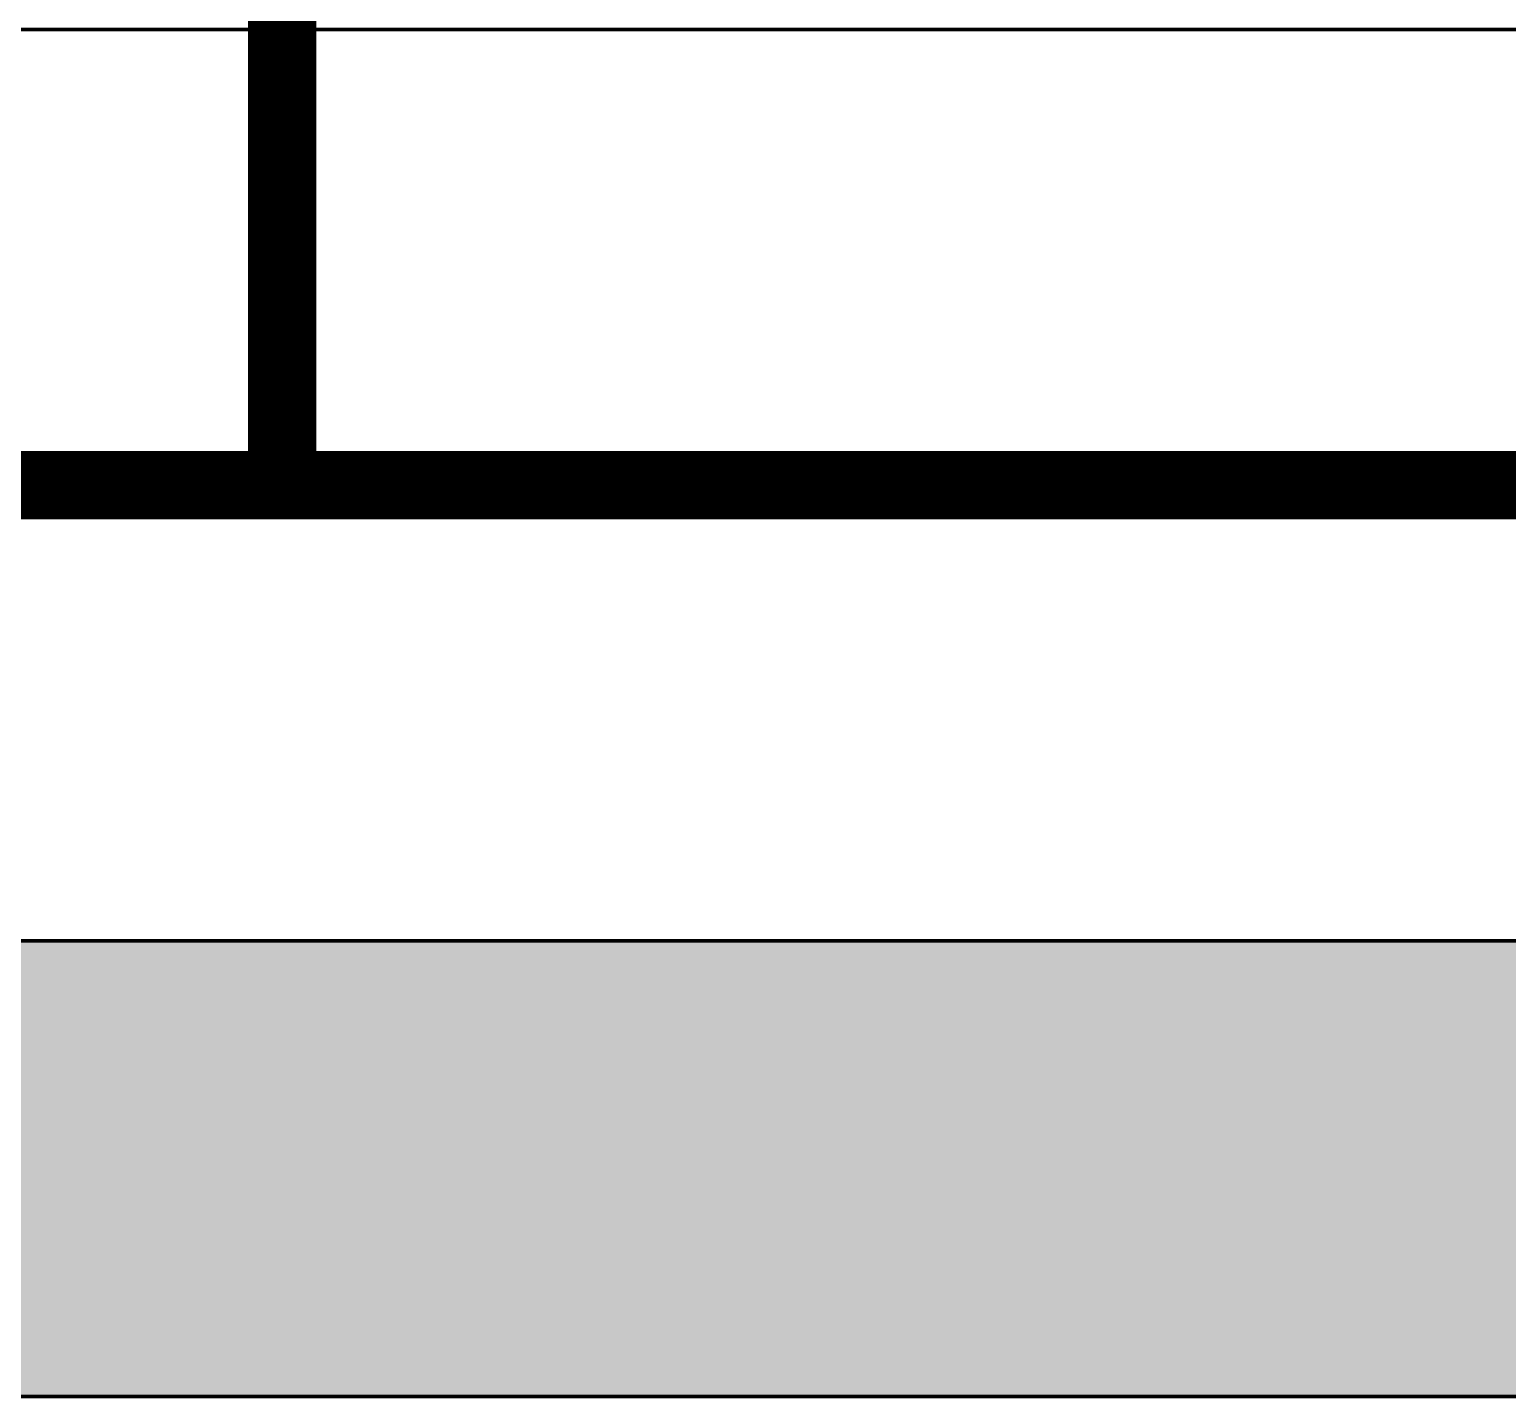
# Model space of a CAD drawing. Header units: millimetres. Extents: x -116965 to 323937, y 291661 to 566926.
# Drawn here: x -48616 to -48291.7, y 304837.4 to 305137.3 of the extents above; entities that cross this region are included whole.
import ezdxf

# ---------------------------------------------------------------- set-up
doc = ezdxf.new("R2010")
doc.units = ezdxf.units.MM
doc.layers.get('0').update_dxf_attribs({"lineweight": 18})
doc.layers.add('C00-00-00', color=7, linetype='Continuous')
doc.layers.add('C34-3A-40', color=7, linetype='Continuous', true_color=0x343a40)
doc.layers.add('C62-64-69', color=7, linetype='Continuous', true_color=0x626469)

msp = doc.modelspace()

# ---------------------------------------------------------------- hatches: boundary and pattern name
at = {"layer": 'C34-3A-40'}
h = msp.add_hatch(color=256, dxfattribs=at)
h.dxf.hatch_style = 2
h.paths.add_polyline_path([(-48731.862637, 304937.340052), (-48031.960346, 304937.340052), (-48031.960346, 304837.354008), (-48731.862637, 304837.354008)])
at = {"layer": 'C62-64-69'}
h = msp.add_hatch(color=256, dxfattribs=at)
h.dxf.hatch_style = 2
h.paths.add_polyline_path([(-48635.876037, 304928.341308), (-48603.880502, 304928.341308), (-48603.880502, 304921.342283), (-48635.876037, 304921.342283)])
h = msp.add_hatch(color=256, dxfattribs=at)
h.dxf.hatch_style = 2
h.paths.add_polyline_path([(-48603.880502, 304928.341308), (-48571.884971, 304928.341308), (-48571.884971, 304921.342283), (-48603.880502, 304921.342283)])
h = msp.add_hatch(color=256, dxfattribs=at)
h.dxf.hatch_style = 2
h.paths.add_polyline_path([(-48603.880502, 304928.341308), (-48571.884971, 304928.341308), (-48571.884971, 304921.342283), (-48603.880502, 304921.342283)])
h = msp.add_hatch(color=256, dxfattribs=at)
h.dxf.hatch_style = 2
h.paths.add_polyline_path([(-48571.884971, 304928.341308), (-48539.889437, 304928.341308), (-48539.889437, 304921.342283), (-48571.884971, 304921.342283)])
h = msp.add_hatch(color=256, dxfattribs=at)
h.dxf.hatch_style = 2
h.paths.add_polyline_path([(-48571.884971, 304928.341308), (-48539.889437, 304928.341308), (-48539.889437, 304921.342283), (-48571.884971, 304921.342283)])
h = msp.add_hatch(color=256, dxfattribs=at)
h.dxf.hatch_style = 2
h.paths.add_polyline_path([(-48539.889437, 304928.341308), (-48507.893902, 304928.341308), (-48507.893902, 304921.342283), (-48539.889437, 304921.342283)])
h = msp.add_hatch(color=256, dxfattribs=at)
h.dxf.hatch_style = 2
h.paths.add_polyline_path([(-48539.889437, 304928.341308), (-48507.893902, 304928.341308), (-48507.893902, 304921.342283), (-48539.889437, 304921.342283)])
h = msp.add_hatch(color=256, dxfattribs=at)
h.dxf.hatch_style = 2
h.paths.add_polyline_path([(-48507.893902, 304928.341308), (-48475.898371, 304928.341308), (-48475.898371, 304921.342283), (-48507.893902, 304921.342283)])
h = msp.add_hatch(color=256, dxfattribs=at)
h.dxf.hatch_style = 2
h.paths.add_polyline_path([(-48507.893902, 304928.341308), (-48475.898371, 304928.341308), (-48475.898371, 304921.342283), (-48507.893902, 304921.342283)])
h = msp.add_hatch(color=256, dxfattribs=at)
h.dxf.hatch_style = 2
h.paths.add_polyline_path([(-48475.898371, 304928.341308), (-48443.902837, 304928.341308), (-48443.902837, 304921.342283), (-48475.898371, 304921.342283)])
h = msp.add_hatch(color=256, dxfattribs=at)
h.dxf.hatch_style = 2
h.paths.add_polyline_path([(-48443.902837, 304928.341308), (-48411.907302, 304928.341308), (-48411.907302, 304921.342283), (-48443.902837, 304921.342283)])
h = msp.add_hatch(color=256, dxfattribs=at)
h.dxf.hatch_style = 2
h.paths.add_polyline_path([(-48443.902837, 304928.341308), (-48411.907302, 304928.341308), (-48411.907302, 304921.342283), (-48443.902837, 304921.342283)])
h = msp.add_hatch(color=256, dxfattribs=at)
h.dxf.hatch_style = 2
h.paths.add_polyline_path([(-48411.907302, 304928.341308), (-48379.911771, 304928.341308), (-48379.911771, 304921.342283), (-48411.907302, 304921.342283)])
h = msp.add_hatch(color=256, dxfattribs=at)
h.dxf.hatch_style = 2
h.paths.add_polyline_path([(-48411.907302, 304928.341308), (-48379.911771, 304928.341308), (-48379.911771, 304921.342283), (-48411.907302, 304921.342283)])
h = msp.add_hatch(color=256, dxfattribs=at)
h.dxf.hatch_style = 2
h.paths.add_polyline_path([(-48379.911771, 304928.341308), (-48347.916237, 304928.341308), (-48347.916237, 304921.342283), (-48379.911771, 304921.342283)])
h = msp.add_hatch(color=256, dxfattribs=at)
h.dxf.hatch_style = 2
h.paths.add_polyline_path([(-48379.911771, 304928.341308), (-48347.916237, 304928.341308), (-48347.916237, 304921.342283), (-48379.911771, 304921.342283)])
h = msp.add_hatch(color=256, dxfattribs=at)
h.dxf.hatch_style = 2
h.paths.add_polyline_path([(-48347.916237, 304928.341308), (-48315.920702, 304928.341308), (-48315.920702, 304921.342283), (-48347.916237, 304921.342283)])
h = msp.add_hatch(color=256, dxfattribs=at)
h.dxf.hatch_style = 2
h.paths.add_polyline_path([(-48347.916237, 304928.341308), (-48315.920702, 304928.341308), (-48315.920702, 304921.342283), (-48347.916237, 304921.342283)])
h = msp.add_hatch(color=256, dxfattribs=at)
h.dxf.hatch_style = 2
h.paths.add_polyline_path([(-48315.920702, 304928.341308), (-48283.925171, 304928.341308), (-48283.925171, 304921.342283), (-48315.920702, 304921.342283)])
h = msp.add_hatch(color=256, dxfattribs=at)
h.dxf.hatch_style = 2
h.paths.add_polyline_path([(-48635.876037, 304921.342283), (-48603.880502, 304921.342283), (-48603.880502, 304919.342564), (-48635.876037, 304919.342564)])
h = msp.add_hatch(color=256, dxfattribs=at)
h.dxf.hatch_style = 2
h.paths.add_polyline_path([(-48635.876037, 304919.342564), (-48603.880502, 304919.342564), (-48603.880502, 304912.343539), (-48635.876037, 304912.343539)])
h = msp.add_hatch(color=256, dxfattribs=at)
h.dxf.hatch_style = 2
h.paths.add_polyline_path([(-48603.880502, 304921.342283), (-48571.884971, 304921.342283), (-48571.884971, 304919.342564), (-48603.880502, 304919.342564)])
h = msp.add_hatch(color=256, dxfattribs=at)
h.dxf.hatch_style = 2
h.paths.add_polyline_path([(-48603.880502, 304921.342283), (-48571.884971, 304921.342283), (-48571.884971, 304919.342564), (-48603.880502, 304919.342564)])
h = msp.add_hatch(color=256, dxfattribs=at)
h.dxf.hatch_style = 2
h.paths.add_polyline_path([(-48603.880502, 304919.342564), (-48571.884971, 304919.342564), (-48571.884971, 304912.343539), (-48603.880502, 304912.343539)])
h = msp.add_hatch(color=256, dxfattribs=at)
h.dxf.hatch_style = 2
h.paths.add_polyline_path([(-48603.880502, 304919.342564), (-48571.884971, 304919.342564), (-48571.884971, 304912.343539), (-48603.880502, 304912.343539)])
h = msp.add_hatch(color=256, dxfattribs=at)
h.dxf.hatch_style = 2
h.paths.add_polyline_path([(-48571.884971, 304921.342283), (-48539.889437, 304921.342283), (-48539.889437, 304919.342564), (-48571.884971, 304919.342564)])
h = msp.add_hatch(color=256, dxfattribs=at)
h.dxf.hatch_style = 2
h.paths.add_polyline_path([(-48571.884971, 304921.342283), (-48539.889437, 304921.342283), (-48539.889437, 304919.342564), (-48571.884971, 304919.342564)])
h = msp.add_hatch(color=256, dxfattribs=at)
h.dxf.hatch_style = 2
h.paths.add_polyline_path([(-48571.884971, 304919.342564), (-48539.889437, 304919.342564), (-48539.889437, 304912.343539), (-48571.884971, 304912.343539)])
h = msp.add_hatch(color=256, dxfattribs=at)
h.dxf.hatch_style = 2
h.paths.add_polyline_path([(-48571.884971, 304919.342564), (-48539.889437, 304919.342564), (-48539.889437, 304912.343539), (-48571.884971, 304912.343539)])
h = msp.add_hatch(color=256, dxfattribs=at)
h.dxf.hatch_style = 2
h.paths.add_polyline_path([(-48539.889437, 304921.342283), (-48507.893902, 304921.342283), (-48507.893902, 304919.342564), (-48539.889437, 304919.342564)])
h = msp.add_hatch(color=256, dxfattribs=at)
h.dxf.hatch_style = 2
h.paths.add_polyline_path([(-48539.889437, 304921.342283), (-48507.893902, 304921.342283), (-48507.893902, 304919.342564), (-48539.889437, 304919.342564)])
h = msp.add_hatch(color=256, dxfattribs=at)
h.dxf.hatch_style = 2
h.paths.add_polyline_path([(-48539.889437, 304919.342564), (-48507.893902, 304919.342564), (-48507.893902, 304912.343539), (-48539.889437, 304912.343539)])
h = msp.add_hatch(color=256, dxfattribs=at)
h.dxf.hatch_style = 2
h.paths.add_polyline_path([(-48539.889437, 304919.342564), (-48507.893902, 304919.342564), (-48507.893902, 304912.343539), (-48539.889437, 304912.343539)])
h = msp.add_hatch(color=256, dxfattribs=at)
h.dxf.hatch_style = 2
h.paths.add_polyline_path([(-48507.893902, 304921.342283), (-48475.898371, 304921.342283), (-48475.898371, 304919.342564), (-48507.893902, 304919.342564)])
h = msp.add_hatch(color=256, dxfattribs=at)
h.dxf.hatch_style = 2
h.paths.add_polyline_path([(-48507.893902, 304921.342283), (-48475.898371, 304921.342283), (-48475.898371, 304919.342564), (-48507.893902, 304919.342564)])
h = msp.add_hatch(color=256, dxfattribs=at)
h.dxf.hatch_style = 2
h.paths.add_polyline_path([(-48507.893902, 304919.342564), (-48475.898371, 304919.342564), (-48475.898371, 304912.343539), (-48507.893902, 304912.343539)])
h = msp.add_hatch(color=256, dxfattribs=at)
h.dxf.hatch_style = 2
h.paths.add_polyline_path([(-48507.893902, 304919.342564), (-48475.898371, 304919.342564), (-48475.898371, 304912.343539), (-48507.893902, 304912.343539)])
h = msp.add_hatch(color=256, dxfattribs=at)
h.dxf.hatch_style = 2
h.paths.add_polyline_path([(-48475.898371, 304921.342283), (-48443.902837, 304921.342283), (-48443.902837, 304919.342564), (-48475.898371, 304919.342564)])
h = msp.add_hatch(color=256, dxfattribs=at)
h.dxf.hatch_style = 2
h.paths.add_polyline_path([(-48475.898371, 304919.342564), (-48443.902837, 304919.342564), (-48443.902837, 304912.343539), (-48475.898371, 304912.343539)])
h = msp.add_hatch(color=256, dxfattribs=at)
h.dxf.hatch_style = 2
h.paths.add_polyline_path([(-48443.902837, 304921.342283), (-48411.907302, 304921.342283), (-48411.907302, 304919.342564), (-48443.902837, 304919.342564)])
h = msp.add_hatch(color=256, dxfattribs=at)
h.dxf.hatch_style = 2
h.paths.add_polyline_path([(-48443.902837, 304921.342283), (-48411.907302, 304921.342283), (-48411.907302, 304919.342564), (-48443.902837, 304919.342564)])
h = msp.add_hatch(color=256, dxfattribs=at)
h.dxf.hatch_style = 2
h.paths.add_polyline_path([(-48443.902837, 304919.342564), (-48411.907302, 304919.342564), (-48411.907302, 304912.343539), (-48443.902837, 304912.343539)])
h = msp.add_hatch(color=256, dxfattribs=at)
h.dxf.hatch_style = 2
h.paths.add_polyline_path([(-48443.902837, 304919.342564), (-48411.907302, 304919.342564), (-48411.907302, 304912.343539), (-48443.902837, 304912.343539)])
h = msp.add_hatch(color=256, dxfattribs=at)
h.dxf.hatch_style = 2
h.paths.add_polyline_path([(-48411.907302, 304921.342283), (-48379.911771, 304921.342283), (-48379.911771, 304919.342564), (-48411.907302, 304919.342564)])
h = msp.add_hatch(color=256, dxfattribs=at)
h.dxf.hatch_style = 2
h.paths.add_polyline_path([(-48411.907302, 304921.342283), (-48379.911771, 304921.342283), (-48379.911771, 304919.342564), (-48411.907302, 304919.342564)])
h = msp.add_hatch(color=256, dxfattribs=at)
h.dxf.hatch_style = 2
h.paths.add_polyline_path([(-48411.907302, 304919.342564), (-48379.911771, 304919.342564), (-48379.911771, 304912.343539), (-48411.907302, 304912.343539)])
h = msp.add_hatch(color=256, dxfattribs=at)
h.dxf.hatch_style = 2
h.paths.add_polyline_path([(-48411.907302, 304919.342564), (-48379.911771, 304919.342564), (-48379.911771, 304912.343539), (-48411.907302, 304912.343539)])
h = msp.add_hatch(color=256, dxfattribs=at)
h.dxf.hatch_style = 2
h.paths.add_polyline_path([(-48379.911771, 304921.342283), (-48347.916237, 304921.342283), (-48347.916237, 304919.342564), (-48379.911771, 304919.342564)])
h = msp.add_hatch(color=256, dxfattribs=at)
h.dxf.hatch_style = 2
h.paths.add_polyline_path([(-48379.911771, 304921.342283), (-48347.916237, 304921.342283), (-48347.916237, 304919.342564), (-48379.911771, 304919.342564)])
h = msp.add_hatch(color=256, dxfattribs=at)
h.dxf.hatch_style = 2
h.paths.add_polyline_path([(-48379.911771, 304919.342564), (-48347.916237, 304919.342564), (-48347.916237, 304912.343539), (-48379.911771, 304912.343539)])
h = msp.add_hatch(color=256, dxfattribs=at)
h.dxf.hatch_style = 2
h.paths.add_polyline_path([(-48379.911771, 304919.342564), (-48347.916237, 304919.342564), (-48347.916237, 304912.343539), (-48379.911771, 304912.343539)])
h = msp.add_hatch(color=256, dxfattribs=at)
h.dxf.hatch_style = 2
h.paths.add_polyline_path([(-48347.916237, 304921.342283), (-48315.920702, 304921.342283), (-48315.920702, 304919.342564), (-48347.916237, 304919.342564)])
h = msp.add_hatch(color=256, dxfattribs=at)
h.dxf.hatch_style = 2
h.paths.add_polyline_path([(-48347.916237, 304921.342283), (-48315.920702, 304921.342283), (-48315.920702, 304919.342564), (-48347.916237, 304919.342564)])
h = msp.add_hatch(color=256, dxfattribs=at)
h.dxf.hatch_style = 2
h.paths.add_polyline_path([(-48347.916237, 304919.342564), (-48315.920702, 304919.342564), (-48315.920702, 304912.343539), (-48347.916237, 304912.343539)])
h = msp.add_hatch(color=256, dxfattribs=at)
h.dxf.hatch_style = 2
h.paths.add_polyline_path([(-48347.916237, 304919.342564), (-48315.920702, 304919.342564), (-48315.920702, 304912.343539), (-48347.916237, 304912.343539)])
h = msp.add_hatch(color=256, dxfattribs=at)
h.dxf.hatch_style = 2
h.paths.add_polyline_path([(-48315.920702, 304921.342283), (-48283.925171, 304921.342283), (-48283.925171, 304919.342564), (-48315.920702, 304919.342564)])
h = msp.add_hatch(color=256, dxfattribs=at)
h.dxf.hatch_style = 2
h.paths.add_polyline_path([(-48315.920702, 304919.342564), (-48283.925171, 304919.342564), (-48283.925171, 304912.343539), (-48315.920702, 304912.343539)])
h = msp.add_hatch(color=256, dxfattribs=at)
h.dxf.hatch_style = 2
h.paths.add_polyline_path([(-48635.876037, 304912.343539), (-48603.880502, 304912.343539), (-48603.880502, 304910.34382), (-48635.876037, 304910.34382)])
h = msp.add_hatch(color=256, dxfattribs=at)
h.dxf.hatch_style = 2
h.paths.add_polyline_path([(-48635.876037, 304910.34382), (-48603.880502, 304910.34382), (-48603.880502, 304903.344795), (-48635.876037, 304903.344795)])
h = msp.add_hatch(color=256, dxfattribs=at)
h.dxf.hatch_style = 2
h.paths.add_polyline_path([(-48603.880502, 304912.343539), (-48571.884971, 304912.343539), (-48571.884971, 304910.34382), (-48603.880502, 304910.34382)])
h = msp.add_hatch(color=256, dxfattribs=at)
h.dxf.hatch_style = 2
h.paths.add_polyline_path([(-48603.880502, 304912.343539), (-48571.884971, 304912.343539), (-48571.884971, 304910.34382), (-48603.880502, 304910.34382)])
h = msp.add_hatch(color=256, dxfattribs=at)
h.dxf.hatch_style = 2
h.paths.add_polyline_path([(-48603.880502, 304910.34382), (-48571.884971, 304910.34382), (-48571.884971, 304903.344795), (-48603.880502, 304903.344795)])
h = msp.add_hatch(color=256, dxfattribs=at)
h.dxf.hatch_style = 2
h.paths.add_polyline_path([(-48603.880502, 304910.34382), (-48571.884971, 304910.34382), (-48571.884971, 304903.344795), (-48603.880502, 304903.344795)])
h = msp.add_hatch(color=256, dxfattribs=at)
h.dxf.hatch_style = 2
h.paths.add_polyline_path([(-48571.884971, 304912.343539), (-48539.889437, 304912.343539), (-48539.889437, 304910.34382), (-48571.884971, 304910.34382)])
h = msp.add_hatch(color=256, dxfattribs=at)
h.dxf.hatch_style = 2
h.paths.add_polyline_path([(-48571.884971, 304912.343539), (-48539.889437, 304912.343539), (-48539.889437, 304910.34382), (-48571.884971, 304910.34382)])
h = msp.add_hatch(color=256, dxfattribs=at)
h.dxf.hatch_style = 2
h.paths.add_polyline_path([(-48571.884971, 304910.34382), (-48539.889437, 304910.34382), (-48539.889437, 304903.344795), (-48571.884971, 304903.344795)])
h = msp.add_hatch(color=256, dxfattribs=at)
h.dxf.hatch_style = 2
h.paths.add_polyline_path([(-48571.884971, 304910.34382), (-48539.889437, 304910.34382), (-48539.889437, 304903.344795), (-48571.884971, 304903.344795)])
h = msp.add_hatch(color=256, dxfattribs=at)
h.dxf.hatch_style = 2
h.paths.add_polyline_path([(-48539.889437, 304912.343539), (-48507.893902, 304912.343539), (-48507.893902, 304910.34382), (-48539.889437, 304910.34382)])
h = msp.add_hatch(color=256, dxfattribs=at)
h.dxf.hatch_style = 2
h.paths.add_polyline_path([(-48539.889437, 304912.343539), (-48507.893902, 304912.343539), (-48507.893902, 304910.34382), (-48539.889437, 304910.34382)])
h = msp.add_hatch(color=256, dxfattribs=at)
h.dxf.hatch_style = 2
h.paths.add_polyline_path([(-48539.889437, 304910.34382), (-48507.893902, 304910.34382), (-48507.893902, 304903.344795), (-48539.889437, 304903.344795)])
h = msp.add_hatch(color=256, dxfattribs=at)
h.dxf.hatch_style = 2
h.paths.add_polyline_path([(-48539.889437, 304910.34382), (-48507.893902, 304910.34382), (-48507.893902, 304903.344795), (-48539.889437, 304903.344795)])
h = msp.add_hatch(color=256, dxfattribs=at)
h.dxf.hatch_style = 2
h.paths.add_polyline_path([(-48507.893902, 304912.343539), (-48475.898371, 304912.343539), (-48475.898371, 304910.34382), (-48507.893902, 304910.34382)])
h = msp.add_hatch(color=256, dxfattribs=at)
h.dxf.hatch_style = 2
h.paths.add_polyline_path([(-48507.893902, 304912.343539), (-48475.898371, 304912.343539), (-48475.898371, 304910.34382), (-48507.893902, 304910.34382)])
h = msp.add_hatch(color=256, dxfattribs=at)
h.dxf.hatch_style = 2
h.paths.add_polyline_path([(-48507.893902, 304910.34382), (-48475.898371, 304910.34382), (-48475.898371, 304903.344795), (-48507.893902, 304903.344795)])
h = msp.add_hatch(color=256, dxfattribs=at)
h.dxf.hatch_style = 2
h.paths.add_polyline_path([(-48507.893902, 304910.34382), (-48475.898371, 304910.34382), (-48475.898371, 304903.344795), (-48507.893902, 304903.344795)])
h = msp.add_hatch(color=256, dxfattribs=at)
h.dxf.hatch_style = 2
h.paths.add_polyline_path([(-48475.898371, 304912.343539), (-48443.902837, 304912.343539), (-48443.902837, 304910.34382), (-48475.898371, 304910.34382)])
h = msp.add_hatch(color=256, dxfattribs=at)
h.dxf.hatch_style = 2
h.paths.add_polyline_path([(-48475.898371, 304910.34382), (-48443.902837, 304910.34382), (-48443.902837, 304903.344795), (-48475.898371, 304903.344795)])
h = msp.add_hatch(color=256, dxfattribs=at)
h.dxf.hatch_style = 2
h.paths.add_polyline_path([(-48443.902837, 304912.343539), (-48411.907302, 304912.343539), (-48411.907302, 304910.34382), (-48443.902837, 304910.34382)])
h = msp.add_hatch(color=256, dxfattribs=at)
h.dxf.hatch_style = 2
h.paths.add_polyline_path([(-48443.902837, 304912.343539), (-48411.907302, 304912.343539), (-48411.907302, 304910.34382), (-48443.902837, 304910.34382)])
h = msp.add_hatch(color=256, dxfattribs=at)
h.dxf.hatch_style = 2
h.paths.add_polyline_path([(-48443.902837, 304910.34382), (-48411.907302, 304910.34382), (-48411.907302, 304903.344795), (-48443.902837, 304903.344795)])
h = msp.add_hatch(color=256, dxfattribs=at)
h.dxf.hatch_style = 2
h.paths.add_polyline_path([(-48443.902837, 304910.34382), (-48411.907302, 304910.34382), (-48411.907302, 304903.344795), (-48443.902837, 304903.344795)])
h = msp.add_hatch(color=256, dxfattribs=at)
h.dxf.hatch_style = 2
h.paths.add_polyline_path([(-48411.907302, 304912.343539), (-48379.911771, 304912.343539), (-48379.911771, 304910.34382), (-48411.907302, 304910.34382)])
h = msp.add_hatch(color=256, dxfattribs=at)
h.dxf.hatch_style = 2
h.paths.add_polyline_path([(-48411.907302, 304912.343539), (-48379.911771, 304912.343539), (-48379.911771, 304910.34382), (-48411.907302, 304910.34382)])
h = msp.add_hatch(color=256, dxfattribs=at)
h.dxf.hatch_style = 2
h.paths.add_polyline_path([(-48411.907302, 304910.34382), (-48379.911771, 304910.34382), (-48379.911771, 304903.344795), (-48411.907302, 304903.344795)])
h = msp.add_hatch(color=256, dxfattribs=at)
h.dxf.hatch_style = 2
h.paths.add_polyline_path([(-48411.907302, 304910.34382), (-48379.911771, 304910.34382), (-48379.911771, 304903.344795), (-48411.907302, 304903.344795)])
h = msp.add_hatch(color=256, dxfattribs=at)
h.dxf.hatch_style = 2
h.paths.add_polyline_path([(-48379.911771, 304912.343539), (-48347.916237, 304912.343539), (-48347.916237, 304910.34382), (-48379.911771, 304910.34382)])
h = msp.add_hatch(color=256, dxfattribs=at)
h.dxf.hatch_style = 2
h.paths.add_polyline_path([(-48379.911771, 304912.343539), (-48347.916237, 304912.343539), (-48347.916237, 304910.34382), (-48379.911771, 304910.34382)])
h = msp.add_hatch(color=256, dxfattribs=at)
h.dxf.hatch_style = 2
h.paths.add_polyline_path([(-48379.911771, 304910.34382), (-48347.916237, 304910.34382), (-48347.916237, 304903.344795), (-48379.911771, 304903.344795)])
h = msp.add_hatch(color=256, dxfattribs=at)
h.dxf.hatch_style = 2
h.paths.add_polyline_path([(-48379.911771, 304910.34382), (-48347.916237, 304910.34382), (-48347.916237, 304903.344795), (-48379.911771, 304903.344795)])
h = msp.add_hatch(color=256, dxfattribs=at)
h.dxf.hatch_style = 2
h.paths.add_polyline_path([(-48347.916237, 304912.343539), (-48315.920702, 304912.343539), (-48315.920702, 304910.34382), (-48347.916237, 304910.34382)])
h = msp.add_hatch(color=256, dxfattribs=at)
h.dxf.hatch_style = 2
h.paths.add_polyline_path([(-48347.916237, 304912.343539), (-48315.920702, 304912.343539), (-48315.920702, 304910.34382), (-48347.916237, 304910.34382)])
h = msp.add_hatch(color=256, dxfattribs=at)
h.dxf.hatch_style = 2
h.paths.add_polyline_path([(-48347.916237, 304910.34382), (-48315.920702, 304910.34382), (-48315.920702, 304903.344795), (-48347.916237, 304903.344795)])
h = msp.add_hatch(color=256, dxfattribs=at)
h.dxf.hatch_style = 2
h.paths.add_polyline_path([(-48347.916237, 304910.34382), (-48315.920702, 304910.34382), (-48315.920702, 304903.344795), (-48347.916237, 304903.344795)])
h = msp.add_hatch(color=256, dxfattribs=at)
h.dxf.hatch_style = 2
h.paths.add_polyline_path([(-48315.920702, 304912.343539), (-48283.925171, 304912.343539), (-48283.925171, 304910.34382), (-48315.920702, 304910.34382)])
h = msp.add_hatch(color=256, dxfattribs=at)
h.dxf.hatch_style = 2
h.paths.add_polyline_path([(-48315.920702, 304910.34382), (-48283.925171, 304910.34382), (-48283.925171, 304903.344795), (-48315.920702, 304903.344795)])
h = msp.add_hatch(color=256, dxfattribs=at)
h.dxf.hatch_style = 2
h.paths.add_polyline_path([(-48635.876037, 304903.344795), (-48603.880502, 304903.344795), (-48603.880502, 304901.345077), (-48635.876037, 304901.345077)])
h = msp.add_hatch(color=256, dxfattribs=at)
h.dxf.hatch_style = 2
h.paths.add_polyline_path([(-48603.880502, 304903.344795), (-48571.884971, 304903.344795), (-48571.884971, 304901.345077), (-48603.880502, 304901.345077)])
h = msp.add_hatch(color=256, dxfattribs=at)
h.dxf.hatch_style = 2
h.paths.add_polyline_path([(-48603.880502, 304903.344795), (-48571.884971, 304903.344795), (-48571.884971, 304901.345077), (-48603.880502, 304901.345077)])
h = msp.add_hatch(color=256, dxfattribs=at)
h.dxf.hatch_style = 2
h.paths.add_polyline_path([(-48571.884971, 304903.344795), (-48539.889437, 304903.344795), (-48539.889437, 304901.345077), (-48571.884971, 304901.345077)])
h = msp.add_hatch(color=256, dxfattribs=at)
h.dxf.hatch_style = 2
h.paths.add_polyline_path([(-48571.884971, 304903.344795), (-48539.889437, 304903.344795), (-48539.889437, 304901.345077), (-48571.884971, 304901.345077)])
h = msp.add_hatch(color=256, dxfattribs=at)
h.dxf.hatch_style = 2
h.paths.add_polyline_path([(-48539.889437, 304903.344795), (-48507.893902, 304903.344795), (-48507.893902, 304901.345077), (-48539.889437, 304901.345077)])
h = msp.add_hatch(color=256, dxfattribs=at)
h.dxf.hatch_style = 2
h.paths.add_polyline_path([(-48539.889437, 304903.344795), (-48507.893902, 304903.344795), (-48507.893902, 304901.345077), (-48539.889437, 304901.345077)])
h = msp.add_hatch(color=256, dxfattribs=at)
h.dxf.hatch_style = 2
h.paths.add_polyline_path([(-48507.893902, 304903.344795), (-48475.898371, 304903.344795), (-48475.898371, 304901.345077), (-48507.893902, 304901.345077)])
h = msp.add_hatch(color=256, dxfattribs=at)
h.dxf.hatch_style = 2
h.paths.add_polyline_path([(-48507.893902, 304903.344795), (-48475.898371, 304903.344795), (-48475.898371, 304901.345077), (-48507.893902, 304901.345077)])
h = msp.add_hatch(color=256, dxfattribs=at)
h.dxf.hatch_style = 2
h.paths.add_polyline_path([(-48475.898371, 304903.344795), (-48443.902837, 304903.344795), (-48443.902837, 304901.345077), (-48475.898371, 304901.345077)])
h = msp.add_hatch(color=256, dxfattribs=at)
h.dxf.hatch_style = 2
h.paths.add_polyline_path([(-48443.902837, 304903.344795), (-48411.907302, 304903.344795), (-48411.907302, 304901.345077), (-48443.902837, 304901.345077)])
h = msp.add_hatch(color=256, dxfattribs=at)
h.dxf.hatch_style = 2
h.paths.add_polyline_path([(-48443.902837, 304903.344795), (-48411.907302, 304903.344795), (-48411.907302, 304901.345077), (-48443.902837, 304901.345077)])
h = msp.add_hatch(color=256, dxfattribs=at)
h.dxf.hatch_style = 2
h.paths.add_polyline_path([(-48411.907302, 304903.344795), (-48379.911771, 304903.344795), (-48379.911771, 304901.345077), (-48411.907302, 304901.345077)])
h = msp.add_hatch(color=256, dxfattribs=at)
h.dxf.hatch_style = 2
h.paths.add_polyline_path([(-48411.907302, 304903.344795), (-48379.911771, 304903.344795), (-48379.911771, 304901.345077), (-48411.907302, 304901.345077)])
h = msp.add_hatch(color=256, dxfattribs=at)
h.dxf.hatch_style = 2
h.paths.add_polyline_path([(-48379.911771, 304903.344795), (-48347.916237, 304903.344795), (-48347.916237, 304901.345077), (-48379.911771, 304901.345077)])
h = msp.add_hatch(color=256, dxfattribs=at)
h.dxf.hatch_style = 2
h.paths.add_polyline_path([(-48379.911771, 304903.344795), (-48347.916237, 304903.344795), (-48347.916237, 304901.345077), (-48379.911771, 304901.345077)])
h = msp.add_hatch(color=256, dxfattribs=at)
h.dxf.hatch_style = 2
h.paths.add_polyline_path([(-48347.916237, 304903.344795), (-48315.920702, 304903.344795), (-48315.920702, 304901.345077), (-48347.916237, 304901.345077)])
h = msp.add_hatch(color=256, dxfattribs=at)
h.dxf.hatch_style = 2
h.paths.add_polyline_path([(-48347.916237, 304903.344795), (-48315.920702, 304903.344795), (-48315.920702, 304901.345077), (-48347.916237, 304901.345077)])
h = msp.add_hatch(color=256, dxfattribs=at)
h.dxf.hatch_style = 2
h.paths.add_polyline_path([(-48315.920702, 304903.344795), (-48283.925171, 304903.344795), (-48283.925171, 304901.345077), (-48315.920702, 304901.345077)])
h = msp.add_hatch(color=256, dxfattribs=at)
h.dxf.hatch_style = 2
h.paths.add_polyline_path([(-48635.876037, 304901.345077), (-48603.880502, 304901.345077), (-48603.880502, 304894.346051), (-48635.876037, 304894.346051)])
h = msp.add_hatch(color=256, dxfattribs=at)
h.dxf.hatch_style = 2
h.paths.add_polyline_path([(-48603.880502, 304901.345077), (-48571.884971, 304901.345077), (-48571.884971, 304894.346051), (-48603.880502, 304894.346051)])
h = msp.add_hatch(color=256, dxfattribs=at)
h.dxf.hatch_style = 2
h.paths.add_polyline_path([(-48603.880502, 304901.345077), (-48571.884971, 304901.345077), (-48571.884971, 304894.346051), (-48603.880502, 304894.346051)])
h = msp.add_hatch(color=256, dxfattribs=at)
h.dxf.hatch_style = 2
h.paths.add_polyline_path([(-48571.884971, 304901.345077), (-48539.889437, 304901.345077), (-48539.889437, 304894.346051), (-48571.884971, 304894.346051)])
h = msp.add_hatch(color=256, dxfattribs=at)
h.dxf.hatch_style = 2
h.paths.add_polyline_path([(-48571.884971, 304901.345077), (-48539.889437, 304901.345077), (-48539.889437, 304894.346051), (-48571.884971, 304894.346051)])
h = msp.add_hatch(color=256, dxfattribs=at)
h.dxf.hatch_style = 2
h.paths.add_polyline_path([(-48539.889437, 304901.345077), (-48507.893902, 304901.345077), (-48507.893902, 304894.346051), (-48539.889437, 304894.346051)])
h = msp.add_hatch(color=256, dxfattribs=at)
h.dxf.hatch_style = 2
h.paths.add_polyline_path([(-48539.889437, 304901.345077), (-48507.893902, 304901.345077), (-48507.893902, 304894.346051), (-48539.889437, 304894.346051)])
h = msp.add_hatch(color=256, dxfattribs=at)
h.dxf.hatch_style = 2
h.paths.add_polyline_path([(-48507.893902, 304901.345077), (-48475.898371, 304901.345077), (-48475.898371, 304894.346051), (-48507.893902, 304894.346051)])
h = msp.add_hatch(color=256, dxfattribs=at)
h.dxf.hatch_style = 2
h.paths.add_polyline_path([(-48507.893902, 304901.345077), (-48475.898371, 304901.345077), (-48475.898371, 304894.346051), (-48507.893902, 304894.346051)])
h = msp.add_hatch(color=256, dxfattribs=at)
h.dxf.hatch_style = 2
h.paths.add_polyline_path([(-48475.898371, 304901.345077), (-48443.902837, 304901.345077), (-48443.902837, 304894.346051), (-48475.898371, 304894.346051)])
h = msp.add_hatch(color=256, dxfattribs=at)
h.dxf.hatch_style = 2
h.paths.add_polyline_path([(-48443.902837, 304901.345077), (-48411.907302, 304901.345077), (-48411.907302, 304894.346051), (-48443.902837, 304894.346051)])
h = msp.add_hatch(color=256, dxfattribs=at)
h.dxf.hatch_style = 2
h.paths.add_polyline_path([(-48443.902837, 304901.345077), (-48411.907302, 304901.345077), (-48411.907302, 304894.346051), (-48443.902837, 304894.346051)])
h = msp.add_hatch(color=256, dxfattribs=at)
h.dxf.hatch_style = 2
h.paths.add_polyline_path([(-48411.907302, 304901.345077), (-48379.911771, 304901.345077), (-48379.911771, 304894.346051), (-48411.907302, 304894.346051)])
h = msp.add_hatch(color=256, dxfattribs=at)
h.dxf.hatch_style = 2
h.paths.add_polyline_path([(-48411.907302, 304901.345077), (-48379.911771, 304901.345077), (-48379.911771, 304894.346051), (-48411.907302, 304894.346051)])
h = msp.add_hatch(color=256, dxfattribs=at)
h.dxf.hatch_style = 2
h.paths.add_polyline_path([(-48379.911771, 304901.345077), (-48347.916237, 304901.345077), (-48347.916237, 304894.346051), (-48379.911771, 304894.346051)])
h = msp.add_hatch(color=256, dxfattribs=at)
h.dxf.hatch_style = 2
h.paths.add_polyline_path([(-48379.911771, 304901.345077), (-48347.916237, 304901.345077), (-48347.916237, 304894.346051), (-48379.911771, 304894.346051)])
h = msp.add_hatch(color=256, dxfattribs=at)
h.dxf.hatch_style = 2
h.paths.add_polyline_path([(-48347.916237, 304901.345077), (-48315.920702, 304901.345077), (-48315.920702, 304894.346051), (-48347.916237, 304894.346051)])
h = msp.add_hatch(color=256, dxfattribs=at)
h.dxf.hatch_style = 2
h.paths.add_polyline_path([(-48347.916237, 304901.345077), (-48315.920702, 304901.345077), (-48315.920702, 304894.346051), (-48347.916237, 304894.346051)])
h = msp.add_hatch(color=256, dxfattribs=at)
h.dxf.hatch_style = 2
h.paths.add_polyline_path([(-48315.920702, 304901.345077), (-48283.925171, 304901.345077), (-48283.925171, 304894.346051), (-48315.920702, 304894.346051)])
h = msp.add_hatch(color=256, dxfattribs=at)
h.dxf.hatch_style = 2
h.paths.add_polyline_path([(-48635.876037, 304894.346051), (-48603.880502, 304894.346051), (-48603.880502, 304892.346333), (-48635.876037, 304892.346333)])
h = msp.add_hatch(color=256, dxfattribs=at)
h.dxf.hatch_style = 2
h.paths.add_polyline_path([(-48603.880502, 304894.346051), (-48571.884971, 304894.346051), (-48571.884971, 304892.346333), (-48603.880502, 304892.346333)])
h = msp.add_hatch(color=256, dxfattribs=at)
h.dxf.hatch_style = 2
h.paths.add_polyline_path([(-48603.880502, 304894.346051), (-48571.884971, 304894.346051), (-48571.884971, 304892.346333), (-48603.880502, 304892.346333)])
h = msp.add_hatch(color=256, dxfattribs=at)
h.dxf.hatch_style = 2
h.paths.add_polyline_path([(-48571.884971, 304894.346051), (-48539.889437, 304894.346051), (-48539.889437, 304892.346333), (-48571.884971, 304892.346333)])
h = msp.add_hatch(color=256, dxfattribs=at)
h.dxf.hatch_style = 2
h.paths.add_polyline_path([(-48571.884971, 304894.346051), (-48539.889437, 304894.346051), (-48539.889437, 304892.346333), (-48571.884971, 304892.346333)])
h = msp.add_hatch(color=256, dxfattribs=at)
h.dxf.hatch_style = 2
h.paths.add_polyline_path([(-48539.889437, 304894.346051), (-48507.893902, 304894.346051), (-48507.893902, 304892.346333), (-48539.889437, 304892.346333)])
h = msp.add_hatch(color=256, dxfattribs=at)
h.dxf.hatch_style = 2
h.paths.add_polyline_path([(-48539.889437, 304894.346051), (-48507.893902, 304894.346051), (-48507.893902, 304892.346333), (-48539.889437, 304892.346333)])
h = msp.add_hatch(color=256, dxfattribs=at)
h.dxf.hatch_style = 2
h.paths.add_polyline_path([(-48507.893902, 304894.346051), (-48475.898371, 304894.346051), (-48475.898371, 304892.346333), (-48507.893902, 304892.346333)])
h = msp.add_hatch(color=256, dxfattribs=at)
h.dxf.hatch_style = 2
h.paths.add_polyline_path([(-48507.893902, 304894.346051), (-48475.898371, 304894.346051), (-48475.898371, 304892.346333), (-48507.893902, 304892.346333)])
h = msp.add_hatch(color=256, dxfattribs=at)
h.dxf.hatch_style = 2
h.paths.add_polyline_path([(-48475.898371, 304894.346051), (-48443.902837, 304894.346051), (-48443.902837, 304892.346333), (-48475.898371, 304892.346333)])
h = msp.add_hatch(color=256, dxfattribs=at)
h.dxf.hatch_style = 2
h.paths.add_polyline_path([(-48443.902837, 304894.346051), (-48411.907302, 304894.346051), (-48411.907302, 304892.346333), (-48443.902837, 304892.346333)])
h = msp.add_hatch(color=256, dxfattribs=at)
h.dxf.hatch_style = 2
h.paths.add_polyline_path([(-48443.902837, 304894.346051), (-48411.907302, 304894.346051), (-48411.907302, 304892.346333), (-48443.902837, 304892.346333)])
h = msp.add_hatch(color=256, dxfattribs=at)
h.dxf.hatch_style = 2
h.paths.add_polyline_path([(-48411.907302, 304894.346051), (-48379.911771, 304894.346051), (-48379.911771, 304892.346333), (-48411.907302, 304892.346333)])
h = msp.add_hatch(color=256, dxfattribs=at)
h.dxf.hatch_style = 2
h.paths.add_polyline_path([(-48411.907302, 304894.346051), (-48379.911771, 304894.346051), (-48379.911771, 304892.346333), (-48411.907302, 304892.346333)])
h = msp.add_hatch(color=256, dxfattribs=at)
h.dxf.hatch_style = 2
h.paths.add_polyline_path([(-48379.911771, 304894.346051), (-48347.916237, 304894.346051), (-48347.916237, 304892.346333), (-48379.911771, 304892.346333)])
h = msp.add_hatch(color=256, dxfattribs=at)
h.dxf.hatch_style = 2
h.paths.add_polyline_path([(-48379.911771, 304894.346051), (-48347.916237, 304894.346051), (-48347.916237, 304892.346333), (-48379.911771, 304892.346333)])
h = msp.add_hatch(color=256, dxfattribs=at)
h.dxf.hatch_style = 2
h.paths.add_polyline_path([(-48347.916237, 304894.346051), (-48315.920702, 304894.346051), (-48315.920702, 304892.346333), (-48347.916237, 304892.346333)])
h = msp.add_hatch(color=256, dxfattribs=at)
h.dxf.hatch_style = 2
h.paths.add_polyline_path([(-48347.916237, 304894.346051), (-48315.920702, 304894.346051), (-48315.920702, 304892.346333), (-48347.916237, 304892.346333)])
h = msp.add_hatch(color=256, dxfattribs=at)
h.dxf.hatch_style = 2
h.paths.add_polyline_path([(-48315.920702, 304894.346051), (-48283.925171, 304894.346051), (-48283.925171, 304892.346333), (-48315.920702, 304892.346333)])
h = msp.add_hatch(color=256, dxfattribs=at)
h.dxf.hatch_style = 2
h.paths.add_polyline_path([(-48635.876037, 304892.346333), (-48603.880502, 304892.346333), (-48603.880502, 304885.347308), (-48635.876037, 304885.347308)])
h = msp.add_hatch(color=256, dxfattribs=at)
h.dxf.hatch_style = 2
h.paths.add_polyline_path([(-48603.880502, 304892.346333), (-48571.884971, 304892.346333), (-48571.884971, 304885.347308), (-48603.880502, 304885.347308)])
h = msp.add_hatch(color=256, dxfattribs=at)
h.dxf.hatch_style = 2
h.paths.add_polyline_path([(-48603.880502, 304892.346333), (-48571.884971, 304892.346333), (-48571.884971, 304885.347308), (-48603.880502, 304885.347308)])
h = msp.add_hatch(color=256, dxfattribs=at)
h.dxf.hatch_style = 2
h.paths.add_polyline_path([(-48571.884971, 304892.346333), (-48539.889437, 304892.346333), (-48539.889437, 304885.347308), (-48571.884971, 304885.347308)])
h = msp.add_hatch(color=256, dxfattribs=at)
h.dxf.hatch_style = 2
h.paths.add_polyline_path([(-48571.884971, 304892.346333), (-48539.889437, 304892.346333), (-48539.889437, 304885.347308), (-48571.884971, 304885.347308)])
h = msp.add_hatch(color=256, dxfattribs=at)
h.dxf.hatch_style = 2
h.paths.add_polyline_path([(-48539.889437, 304892.346333), (-48507.893902, 304892.346333), (-48507.893902, 304885.347308), (-48539.889437, 304885.347308)])
h = msp.add_hatch(color=256, dxfattribs=at)
h.dxf.hatch_style = 2
h.paths.add_polyline_path([(-48539.889437, 304892.346333), (-48507.893902, 304892.346333), (-48507.893902, 304885.347308), (-48539.889437, 304885.347308)])
h = msp.add_hatch(color=256, dxfattribs=at)
h.dxf.hatch_style = 2
h.paths.add_polyline_path([(-48507.893902, 304892.346333), (-48475.898371, 304892.346333), (-48475.898371, 304885.347308), (-48507.893902, 304885.347308)])
h = msp.add_hatch(color=256, dxfattribs=at)
h.dxf.hatch_style = 2
h.paths.add_polyline_path([(-48507.893902, 304892.346333), (-48475.898371, 304892.346333), (-48475.898371, 304885.347308), (-48507.893902, 304885.347308)])
h = msp.add_hatch(color=256, dxfattribs=at)
h.dxf.hatch_style = 2
h.paths.add_polyline_path([(-48475.898371, 304892.346333), (-48443.902837, 304892.346333), (-48443.902837, 304885.347308), (-48475.898371, 304885.347308)])
h = msp.add_hatch(color=256, dxfattribs=at)
h.dxf.hatch_style = 2
h.paths.add_polyline_path([(-48443.902837, 304892.346333), (-48411.907302, 304892.346333), (-48411.907302, 304885.347308), (-48443.902837, 304885.347308)])
h = msp.add_hatch(color=256, dxfattribs=at)
h.dxf.hatch_style = 2
h.paths.add_polyline_path([(-48443.902837, 304892.346333), (-48411.907302, 304892.346333), (-48411.907302, 304885.347308), (-48443.902837, 304885.347308)])
h = msp.add_hatch(color=256, dxfattribs=at)
h.dxf.hatch_style = 2
h.paths.add_polyline_path([(-48411.907302, 304892.346333), (-48379.911771, 304892.346333), (-48379.911771, 304885.347308), (-48411.907302, 304885.347308)])
h = msp.add_hatch(color=256, dxfattribs=at)
h.dxf.hatch_style = 2
h.paths.add_polyline_path([(-48411.907302, 304892.346333), (-48379.911771, 304892.346333), (-48379.911771, 304885.347308), (-48411.907302, 304885.347308)])
h = msp.add_hatch(color=256, dxfattribs=at)
h.dxf.hatch_style = 2
h.paths.add_polyline_path([(-48379.911771, 304892.346333), (-48347.916237, 304892.346333), (-48347.916237, 304885.347308), (-48379.911771, 304885.347308)])
h = msp.add_hatch(color=256, dxfattribs=at)
h.dxf.hatch_style = 2
h.paths.add_polyline_path([(-48379.911771, 304892.346333), (-48347.916237, 304892.346333), (-48347.916237, 304885.347308), (-48379.911771, 304885.347308)])
h = msp.add_hatch(color=256, dxfattribs=at)
h.dxf.hatch_style = 2
h.paths.add_polyline_path([(-48347.916237, 304892.346333), (-48315.920702, 304892.346333), (-48315.920702, 304885.347308), (-48347.916237, 304885.347308)])
h = msp.add_hatch(color=256, dxfattribs=at)
h.dxf.hatch_style = 2
h.paths.add_polyline_path([(-48347.916237, 304892.346333), (-48315.920702, 304892.346333), (-48315.920702, 304885.347308), (-48347.916237, 304885.347308)])
h = msp.add_hatch(color=256, dxfattribs=at)
h.dxf.hatch_style = 2
h.paths.add_polyline_path([(-48315.920702, 304892.346333), (-48283.925171, 304892.346333), (-48283.925171, 304885.347308), (-48315.920702, 304885.347308)])
h = msp.add_hatch(color=256, dxfattribs=at)
h.dxf.hatch_style = 2
h.paths.add_polyline_path([(-48635.876037, 304885.347308), (-48603.880502, 304885.347308), (-48603.880502, 304883.347589), (-48635.876037, 304883.347589)])
h = msp.add_hatch(color=256, dxfattribs=at)
h.dxf.hatch_style = 2
h.paths.add_polyline_path([(-48603.880502, 304885.347308), (-48571.884971, 304885.347308), (-48571.884971, 304883.347589), (-48603.880502, 304883.347589)])
h = msp.add_hatch(color=256, dxfattribs=at)
h.dxf.hatch_style = 2
h.paths.add_polyline_path([(-48603.880502, 304885.347308), (-48571.884971, 304885.347308), (-48571.884971, 304883.347589), (-48603.880502, 304883.347589)])
h = msp.add_hatch(color=256, dxfattribs=at)
h.dxf.hatch_style = 2
h.paths.add_polyline_path([(-48571.884971, 304885.347308), (-48539.889437, 304885.347308), (-48539.889437, 304883.347589), (-48571.884971, 304883.347589)])
h = msp.add_hatch(color=256, dxfattribs=at)
h.dxf.hatch_style = 2
h.paths.add_polyline_path([(-48571.884971, 304885.347308), (-48539.889437, 304885.347308), (-48539.889437, 304883.347589), (-48571.884971, 304883.347589)])
h = msp.add_hatch(color=256, dxfattribs=at)
h.dxf.hatch_style = 2
h.paths.add_polyline_path([(-48539.889437, 304885.347308), (-48507.893902, 304885.347308), (-48507.893902, 304883.347589), (-48539.889437, 304883.347589)])
h = msp.add_hatch(color=256, dxfattribs=at)
h.dxf.hatch_style = 2
h.paths.add_polyline_path([(-48539.889437, 304885.347308), (-48507.893902, 304885.347308), (-48507.893902, 304883.347589), (-48539.889437, 304883.347589)])
h = msp.add_hatch(color=256, dxfattribs=at)
h.dxf.hatch_style = 2
h.paths.add_polyline_path([(-48507.893902, 304885.347308), (-48475.898371, 304885.347308), (-48475.898371, 304883.347589), (-48507.893902, 304883.347589)])
h = msp.add_hatch(color=256, dxfattribs=at)
h.dxf.hatch_style = 2
h.paths.add_polyline_path([(-48507.893902, 304885.347308), (-48475.898371, 304885.347308), (-48475.898371, 304883.347589), (-48507.893902, 304883.347589)])
h = msp.add_hatch(color=256, dxfattribs=at)
h.dxf.hatch_style = 2
h.paths.add_polyline_path([(-48475.898371, 304885.347308), (-48443.902837, 304885.347308), (-48443.902837, 304883.347589), (-48475.898371, 304883.347589)])
h = msp.add_hatch(color=256, dxfattribs=at)
h.dxf.hatch_style = 2
h.paths.add_polyline_path([(-48443.902837, 304885.347308), (-48411.907302, 304885.347308), (-48411.907302, 304883.347589), (-48443.902837, 304883.347589)])
h = msp.add_hatch(color=256, dxfattribs=at)
h.dxf.hatch_style = 2
h.paths.add_polyline_path([(-48443.902837, 304885.347308), (-48411.907302, 304885.347308), (-48411.907302, 304883.347589), (-48443.902837, 304883.347589)])
h = msp.add_hatch(color=256, dxfattribs=at)
h.dxf.hatch_style = 2
h.paths.add_polyline_path([(-48411.907302, 304885.347308), (-48379.911771, 304885.347308), (-48379.911771, 304883.347589), (-48411.907302, 304883.347589)])
h = msp.add_hatch(color=256, dxfattribs=at)
h.dxf.hatch_style = 2
h.paths.add_polyline_path([(-48411.907302, 304885.347308), (-48379.911771, 304885.347308), (-48379.911771, 304883.347589), (-48411.907302, 304883.347589)])
h = msp.add_hatch(color=256, dxfattribs=at)
h.dxf.hatch_style = 2
h.paths.add_polyline_path([(-48379.911771, 304885.347308), (-48347.916237, 304885.347308), (-48347.916237, 304883.347589), (-48379.911771, 304883.347589)])
h = msp.add_hatch(color=256, dxfattribs=at)
h.dxf.hatch_style = 2
h.paths.add_polyline_path([(-48379.911771, 304885.347308), (-48347.916237, 304885.347308), (-48347.916237, 304883.347589), (-48379.911771, 304883.347589)])
h = msp.add_hatch(color=256, dxfattribs=at)
h.dxf.hatch_style = 2
h.paths.add_polyline_path([(-48347.916237, 304885.347308), (-48315.920702, 304885.347308), (-48315.920702, 304883.347589), (-48347.916237, 304883.347589)])
h = msp.add_hatch(color=256, dxfattribs=at)
h.dxf.hatch_style = 2
h.paths.add_polyline_path([(-48347.916237, 304885.347308), (-48315.920702, 304885.347308), (-48315.920702, 304883.347589), (-48347.916237, 304883.347589)])
h = msp.add_hatch(color=256, dxfattribs=at)
h.dxf.hatch_style = 2
h.paths.add_polyline_path([(-48315.920702, 304885.347308), (-48283.925171, 304885.347308), (-48283.925171, 304883.347589), (-48315.920702, 304883.347589)])

# ---------------------------------------------------------------- linework, layer by layer
at = {"color": 1, "lineweight": -3, "ltscale": 5, "const_width": 15}
for points in [[(-48560.622082, 305904.379624), (-48560.622082, 305037.326092)], [(-48731.862637, 305037.326092), (-44132.448887, 305037.326092)]]:
    msp.add_lwpolyline(points, dxfattribs=at)
at = {"layer": 'C00-00-00', "lineweight": 211}
for points in [[(-48731.862637, 307037.046927), (-48031.960346, 307037.046927), (-48031.960346, 304837.354008), (-48731.862637, 304837.354008)], [(-48731.862637, 304937.340052), (-48031.960346, 304937.340052), (-48031.960346, 304837.354008), (-48731.862637, 304837.354008)]]:
    msp.add_lwpolyline(points, close=True, dxfattribs=at)
at = {"layer": 'C00-00-00', "lineweight": 100}
for points in [[(-48731.862637, 305687.235364), (-48031.960346, 305687.235364), (-48031.960346, 305137.312133), (-48731.862637, 305137.312133)], [(-48731.862637, 305137.312133), (-48031.960346, 305137.312133), (-48031.960346, 304937.340052), (-48731.862637, 304937.340052)], [(-48731.862637, 305137.312133), (-48031.960346, 305137.312133), (-48031.960346, 304937.340052), (-48731.862637, 304937.340052)]]:
    msp.add_lwpolyline(points, close=True, dxfattribs=at)

doc.saveas('drawing.dxf')
